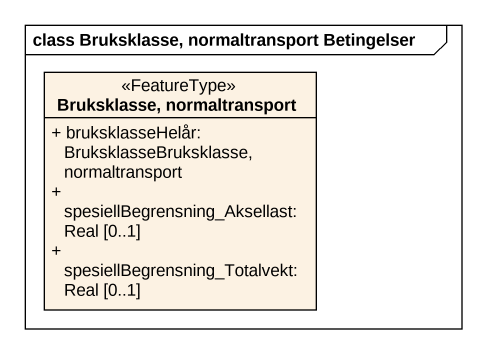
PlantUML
@startuml
mainframe class Bruksklasse, normaltransport Betingelser
hide circle
hide empty members
skinparam classAttributeIconSize 0
class "Bruksklasse, normaltransport" as Bruksklasse_normaltransport <<FeatureType>> {
  + bruksklasseHelår: BruksklasseBruksklasse, normaltransport
  + spesiellBegrensning_Aksellast: Real [0..1]
  + spesiellBegrensning_Totalvekt: Real [0..1]
}
@enduml
